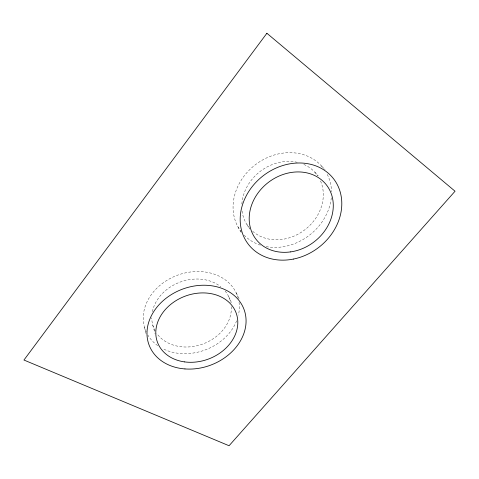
<?xml version="1.0" encoding="UTF-8"?>
<svg xmlns="http://www.w3.org/2000/svg" width="479" height="479" viewBox="0 0 479 479"><rect width="100%" height="100%" fill="white"/><g stroke="black" fill="none" stroke-linecap="round" stroke-linejoin="round"><path stroke-width="0.36" stroke-dasharray="2.4 1.8" d="M321.487 165.968L325.049 169.656M314.805 172.189L318.278 175.943M246.996 224.693L249.601 229.022M237.895 226.729L241.476 232.968M236.213 292.867L239.728 300.159M228.639 296.489L232.022 303.842M152.729 324.924L155.04 333.564M144.46 327.235L146.077 333.755M146.191 331.935A49.103 39.853 -20.4 0 1 177.242 275.299A49.103 39.853 -20.4 0 1 237.991 297.489M239.045 302.321A49.103 39.853 -20.4 0 1 238.416 315.176M236.638 320.84A49.103 39.853 -20.4 0 1 162.878 348.736M157.723 345.64A49.103 39.853 -20.4 0 1 147.855 335.096M225.106 291.004A40.643 32.979 -20.4 0 1 230.728 302.572M231.285 306.644A40.643 32.979 -20.4 0 1 202.533 344.114A40.643 32.979 -20.4 0 1 156.777 333.444M155.19 330.935A40.643 32.979 -20.4 0 1 151.765 317.799M152.388 311.643A40.643 32.979 -20.4 0 1 180.367 281.993A40.643 32.979 -20.4 0 1 220.741 286.723M327.265 174.374A51.954 44.409 -37.8 0 1 331.552 191.798M331.306 197.749A51.954 44.409 -37.8 0 1 265.348 246.475M260.331 245.14A51.954 44.409 -37.8 0 1 244.266 235.303M241.362 232.004A51.954 44.409 -37.8 0 1 255.151 164.902A51.954 44.409 -37.8 0 1 323.541 168.428M320.547 181.008A42.996 36.745 -37.8 0 1 304.069 230.369A42.996 36.745 -37.8 0 1 252.481 231.112M249.739 228.339A42.996 36.745 -37.8 0 1 241.985 210.305M241.865 204.024A42.996 36.745 -37.8 0 1 297.196 162.279M303.866 164.441A42.996 36.745 -37.8 0 1 317.685 175.811"/><path stroke-width="0.72" d="M266.881 33.261L23.95 360.04L229.064 445.739L455.05 191.223L266.881 33.261M184.954 368.932A50.702 40.523 -20.7 0 0 244.033 309.44A50.702 40.523 -20.7 0 0 160.591 303.105A50.702 40.523 -20.7 0 0 184.954 368.932M184.684 361.908A41.966 33.53 -20.7 0 0 236.788 314.984A41.966 33.53 -20.7 0 0 168.931 305.925A41.966 33.53 -20.7 0 0 184.684 361.908M293.382 259.079A53.738 45.325 -37.3 0 0 333.749 179.02A53.738 45.325 -37.3 0 0 245.835 196.606A53.738 45.325 -37.3 0 0 293.382 259.079M290.502 251.906A44.475 37.506 -37.3 0 0 328.025 187.181A44.475 37.506 -37.3 0 0 255.193 197.318A44.475 37.506 -37.3 0 0 290.502 251.906"/></g></svg>
